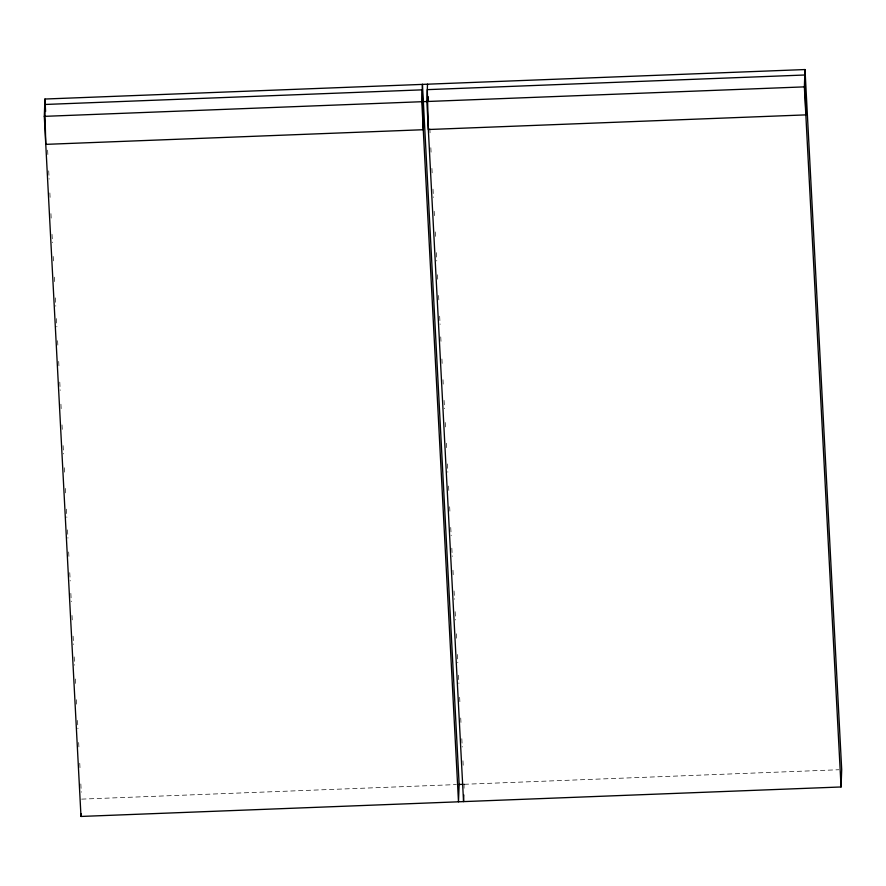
<?xml version="1.0" encoding="UTF-8"?>
<svg xmlns="http://www.w3.org/2000/svg" width="886" height="886" viewBox="0 0 886 886"><rect width="100%" height="100%" fill="white"/><g stroke="black" fill="none" stroke-linecap="round" stroke-linejoin="round"><path stroke-width="0.66" stroke-dasharray="4.43 3.32" d="M464.054 788.285L464.054 781.53M81.634 799.128L456.368 784.586M464.198 784.287L838.931 769.746M429.821 128.381L430.12 133.908M430.84 147.718L431.205 154.618M431.925 168.429L432.29 175.328M433.01 189.139L433.442 197.423M434.173 211.233L434.528 218.133M435.259 231.944L435.613 238.855M436.344 252.654L436.776 260.949M437.496 274.749L437.861 281.659M438.581 295.47L438.947 302.37M439.666 316.18L440.098 324.464M440.752 336.89L441.117 343.79M441.915 358.985L442.269 365.885M443 379.695L443.354 386.606M444.085 400.406L444.517 408.701M445.237 422.5L445.603 429.411M446.322 443.221L446.688 450.121M447.408 463.932L447.851 472.216M448.571 486.026L448.936 492.926M449.656 506.737L450.022 513.636M450.741 527.447L451.173 535.731M451.827 548.157L452.259 556.441M452.979 570.252L453.344 577.163M454.064 590.962L454.507 599.257M455.149 611.683L455.592 619.967M456.312 633.778L456.678 640.678M457.397 654.488L457.829 662.772M458.483 675.198L458.915 683.483M459.646 697.293L460 704.193M460.731 718.003L461.085 724.914M461.816 738.714L462.248 746.998M462.968 760.808L463.334 767.719M47.622 150.133L47.988 157.032M48.708 170.843L49.14 179.127M49.86 192.938L50.225 199.837M50.945 213.648L51.31 220.548M52.03 234.358L52.473 242.642M53.193 256.453L53.559 263.352M54.279 277.163L54.644 284.074M55.364 297.873L55.796 306.168M56.449 318.595L56.881 326.879M57.612 340.689L57.967 347.589M58.697 361.399L59.052 368.299M59.783 382.11L60.215 390.394M60.935 404.204L61.3 411.104M62.02 424.915L62.385 431.825M63.105 445.625L63.537 453.909M64.268 467.719L64.623 474.63M65.354 488.441L65.708 495.34M66.439 509.151L66.871 517.435M67.524 529.861L67.956 538.145M68.676 551.956L69.042 558.856M69.761 572.666L70.204 580.95M70.847 593.376L71.29 601.66M72.01 615.471L72.375 622.382M73.095 636.181L73.527 644.476M74.18 656.903L74.612 665.187M75.343 678.997L75.698 685.897M76.429 699.707L76.783 706.607M77.514 720.418L77.946 728.702M78.666 742.512L78.954 748.039M79.751 763.223L80.117 770.133M80.836 783.933L81.268 792.217"/><path stroke-width="1.33" d="M44.3 116.354L44.942 99.033L805.009 69.551L841.7 769.646L841.058 786.967L80.991 816.449L44.3 116.354L804.366 86.872L805.009 69.551M80.991 816.449L81.091 813.78M427.506 84.192L426.864 101.513L463.555 801.608L463.799 794.941M458.904 784.487L463.046 784.332M804.366 86.872L841.058 786.967M428.159 96.618L428.381 100.771M44.942 99.033L45.596 111.459M422.445 84.391L421.802 101.713L458.494 801.808L459.136 784.487L422.445 84.391M422.245 89.84L44.743 104.482L45.773 144.363L423.264 129.721L422.245 89.84M804.809 75L427.307 89.641L428.337 129.522L805.839 114.881L804.809 75"/></g></svg>
